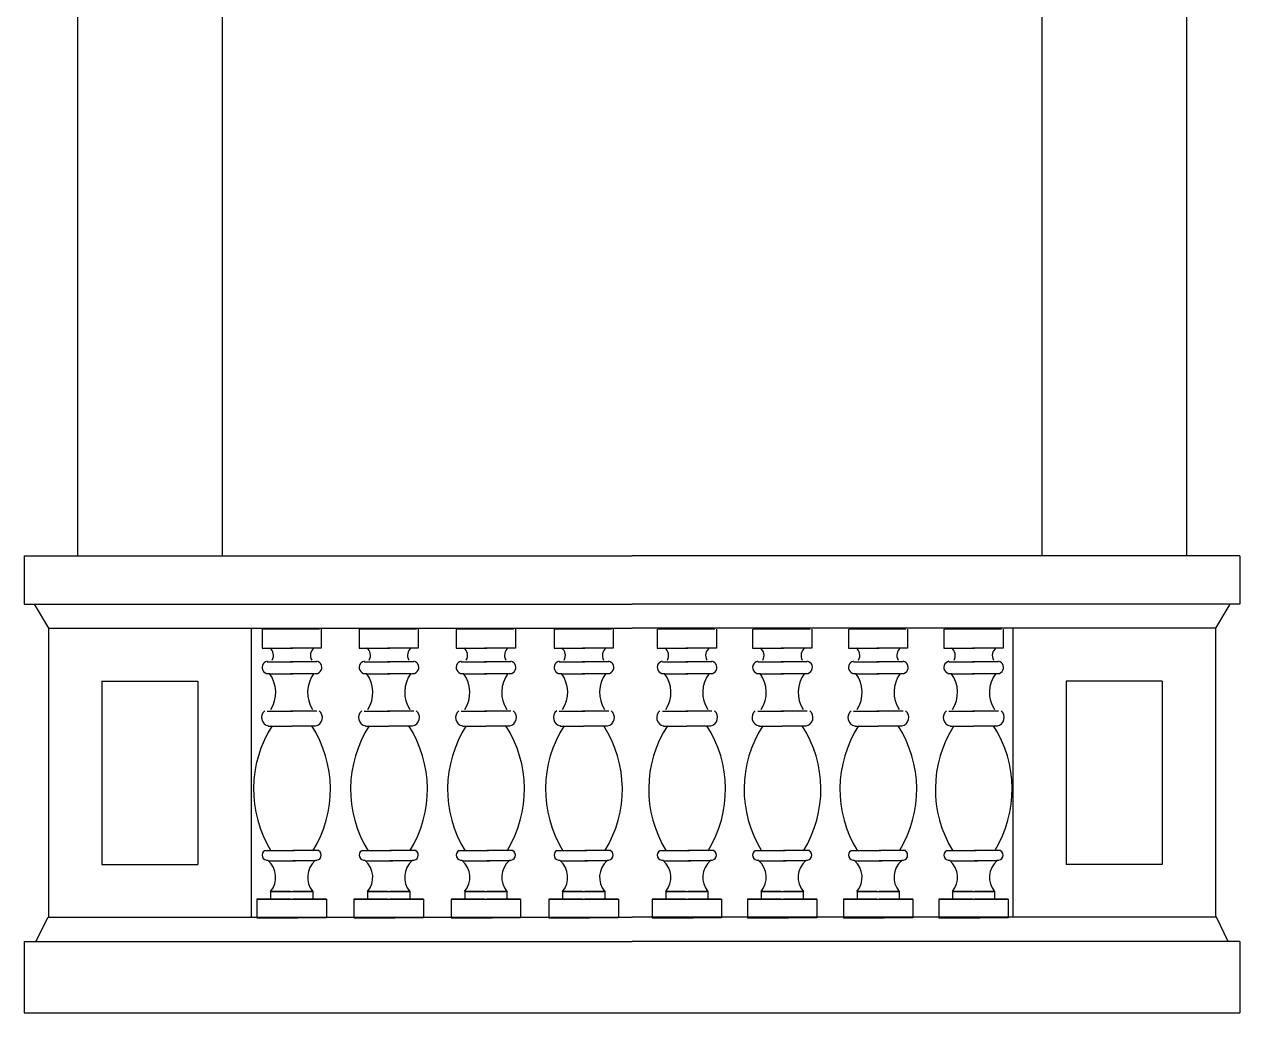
# Model space of a CAD drawing. Header units: metres. Extents: x 1105.4 to 1135.1, y 268.8 to 317.1.
# Drawn here: x 1105.43 to 1135.11, y 268.82 to 292.97 of the extents above; entities that cross this region are included whole.
import ezdxf

# ---------------------------------------------------------------- set-up
doc = ezdxf.new("R2010")
doc.units = ezdxf.units.M

# ---------------------------------------------------------------- blocks, each defined once
blk = doc.blocks.new('7512VASE')
for p, q in [((0.99, 7.99), (0.99, 7.66)), ((1, 8), (2, 8)), ((2.03, 7.99), (2.03, 7.66)), ((0.99, 7.66), (1.53, 7.66)), ((2.03, 7.66), (1.49, 7.66)), ((1.08, 7.42), (1.53, 7.42)), ((1.95, 7.42), (1.49, 7.42)), ((1.12, 7.21), (1.53, 7.21)), ((1.9, 7.21), (1.49, 7.21)), ((1.08, 6.55), (1.53, 6.55)), ((1.95, 6.55), (1.49, 6.55)), ((1.1, 6.29), (1.51, 6.29)), ((1.93, 6.29), (1.51, 6.29)), ((1.03, 4.1), (1.49, 4.1)), ((1.45, 4.1), (1.56, 4.1)), ((1.99, 4.1), (1.53, 4.1)), ((1.1, 3.92), (1.49, 3.92)), ((1.45, 3.92), (1.58, 3.92)), ((1.93, 3.92), (1.53, 3.92)), ((1.14, 3.25), (0.9, 3.25)), ((0.9, 3.25), (1.49, 3.25)), ((1.49, 3.25), (0.9, 3.25)), ((0.9, 3.25), (0.9, 2.92)), ((1.14, 3.38), (1.49, 3.38)), ((1.49, 3.38), (1.14, 3.38)), ((1.14, 3.38), (1.14, 3.25)), ((1.45, 3.25), (1.56, 3.25)), ((1.49, 3.38), (1.56, 3.38)), ((1.53, 3.38), (1.88, 3.38)), ((1.88, 3.38), (1.53, 3.38)), ((1.53, 3.25), (2.12, 3.25)), ((2.12, 3.25), (1.53, 3.25)), ((1.88, 3.38), (1.88, 3.25)), ((1.88, 3.25), (2.12, 3.25)), ((2.12, 3.25), (2.12, 2.92)), ((0.9, 2.92), (1.49, 2.92)), ((1.49, 2.92), (1.62, 2.92)), ((2.12, 2.92), (1.53, 2.92))]:
    blk.add_line(p, q)
for centre, radius, start, end in [((1.02, 7.53), 0.17, 330.69, 51.94), ((2.01, 7.53), 0.17, 128.06, 209.31), ((1.1, 7.32), 0.11, 101.28, 281.35), ((1.93, 7.32), 0.11, 258.65, 78.72), ((0.67, 6.88), 0.56, 327.37, 36.58), ((2.35, 6.88), 0.56, 143.42, 212.63), ((1.13, 6.44), 0.15, 128.64, 259.45), ((1.9, 6.44), 0.15, 280.55, 51.36), ((2.9, 5.18), 2.06, 147.23, 211.64), ((0.13, 5.18), 2.06, 328.36, 32.77), ((1.08, 4.02), 0.09, 119.7, 281.44), ((1.94, 4.02), 0.09, 258.56, 60.3), ((0.84, 3.63), 0.39, 320.03, 49.12), ((2.18, 3.63), 0.39, 130.88, 219.97)]:
    blk.add_arc(centre, radius, start, end)

msp = doc.modelspace()

# ---------------------------------------------------------------- linework, layer by layer
for p, q in [((1106.73, 306.98), (1106.73, 279.98)), ((1133.81, 306.98), (1133.81, 279.98)), ((1110.26, 306.04), (1110.26, 279.98)), ((1130.28, 306.04), (1130.28, 279.98)), ((1105.43, 279.98), (1120.27, 279.98)), ((1105.43, 279.98), (1105.43, 278.8)), ((1135.11, 279.98), (1120.27, 279.98)), ((1135.11, 279.98), (1135.11, 278.8)), ((1105.43, 278.8), (1120.27, 278.8)), ((1105.67, 278.8), (1106.02, 278.21)), ((1135.11, 278.8), (1120.27, 278.8)), ((1134.87, 278.8), (1134.52, 278.21)), ((1106.02, 278.21), (1106.02, 271.15)), ((1106.02, 278.21), (1120.27, 278.21)), ((1110.97, 278.21), (1110.97, 271.15)), ((1134.52, 278.21), (1120.27, 278.21)), ((1129.57, 278.21), (1129.57, 271.15)), ((1134.52, 278.21), (1134.52, 271.15)), ((1107.32, 276.92), (1107.32, 272.44)), ((1107.32, 276.92), (1109.67, 276.92)), ((1109.67, 276.92), (1109.67, 272.44)), ((1130.87, 276.92), (1130.87, 272.44)), ((1133.22, 276.92), (1130.87, 276.92)), ((1133.22, 276.92), (1133.22, 272.44)), ((1107.32, 272.44), (1109.67, 272.44)), ((1133.22, 272.44), (1130.87, 272.44)), ((1105.71, 270.56), (1106.01, 271.15)), ((1106.01, 271.15), (1120.27, 271.15)), ((1107.32, 271.15), (1109.67, 271.15)), ((1134.54, 271.15), (1120.27, 271.15)), ((1133.22, 271.15), (1130.87, 271.15)), ((1134.83, 270.56), (1134.54, 271.15)), ((1105.43, 270.56), (1120.27, 270.56)), ((1105.43, 270.56), (1105.43, 268.82)), ((1135.11, 270.56), (1120.27, 270.56)), ((1135.11, 270.56), (1135.11, 268.82)), ((1105.43, 268.82), (1135.11, 268.82))]:
    msp.add_line(p, q)

# ---------------------------------------------------------------- block references
at = {"xscale": 1.39, "yscale": 1.39, "zscale": 1.39}
for p in [(1109.86, 267.08), (1112.23, 267.08), (1114.6, 267.08), (1116.99, 267.08), (1119.51, 267.08), (1121.84, 267.08), (1124.18, 267.08), (1126.51, 267.08)]:
    msp.add_blockref('7512VASE', p, dxfattribs=at)

doc.saveas('drawing.dxf')
